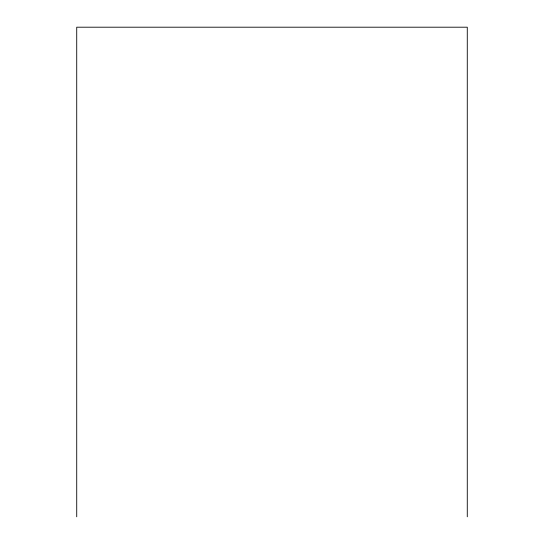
<?xml version="1.0" encoding="UTF-8"?>
<svg xmlns="http://www.w3.org/2000/svg" width="544" height="544" viewBox="0 0 544 544"><rect width="100%" height="100%" fill="white"/><g stroke="black" fill="none" stroke-linecap="round" stroke-linejoin="round"><path stroke-width="0.82" d="M467.276 516.8L467.276 27.2L76.724 27.2L76.724 516.8"/></g></svg>
